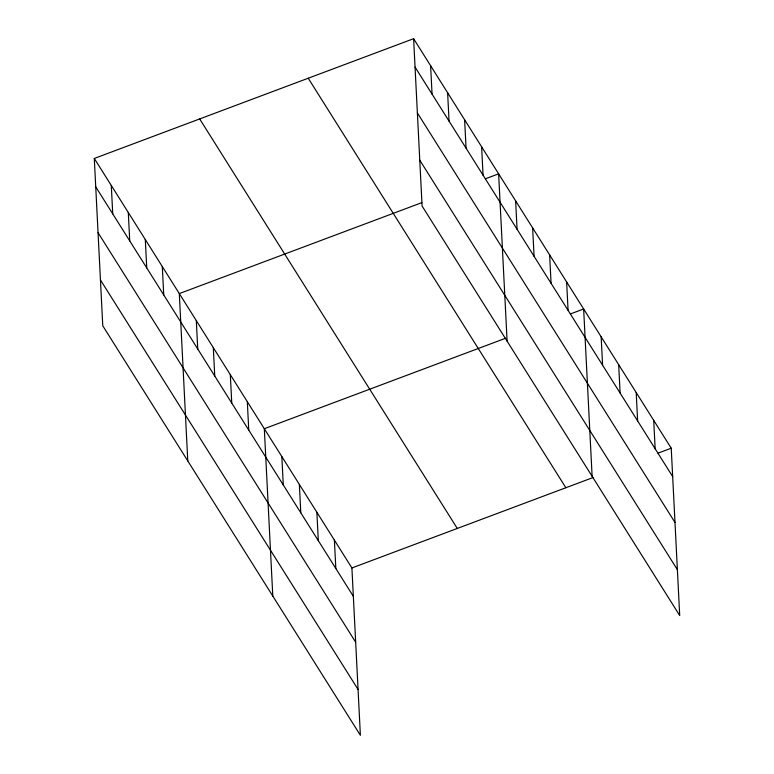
<?xml version="1.0" encoding="UTF-8"?>
<svg xmlns="http://www.w3.org/2000/svg" width="774" height="774" viewBox="0 0 774 774"><rect width="100%" height="100%" fill="white"/><g stroke="black" fill="none" stroke-linecap="round" stroke-linejoin="round"><path stroke-width="1.16" d="M94.293 158.457L351.909 567.961L360.384 735.3L102.768 325.786L94.293 158.457L413.616 38.7L671.232 448.214L679.707 615.543L422.091 206.039L413.616 38.7M421.791 202.653L179.307 293.588L187.782 460.927M485.453 178.775L498.63 173.84L507.105 341.17M505.703 338.209L264.321 428.728L272.796 596.067M570.467 313.915L583.644 308.981L592.12 476.31M351.909 567.961L593.3 477.442M658.055 453.148L671.232 448.214M415.058 67.096L672.674 476.61M417.38 112.946L674.996 522.46M419.769 160.179L677.385 569.693M308.236 78.222L565.852 487.726M199.673 118.935L457.289 528.449M95.734 186.844L353.35 596.357M98.056 232.693L355.672 642.207M100.446 279.936L358.062 689.45M653.711 420.369L655.152 448.756M636.199 392.515L637.631 420.911M618.678 364.67L620.119 393.066M601.156 336.825L602.598 365.222M566.636 281.949L568.077 310.345M549.637 254.927L551.078 283.313M532.638 227.895L534.07 256.291M515.629 200.863L517.071 229.259M481.622 146.808L483.063 175.205M464.623 119.786L466.064 148.173M447.624 92.754L449.055 121.15M430.615 65.732L432.056 94.118M334.387 540.117L335.829 568.513M316.876 512.272L318.308 540.668M299.354 484.427L300.796 512.823M281.833 456.583L283.274 484.969M247.312 401.706L248.754 430.102M230.313 374.674L231.755 403.07M213.314 347.652L214.746 376.038M196.306 320.62L197.747 349.016M162.298 266.566L163.74 294.962M145.299 239.534L146.741 267.93M128.3 212.511L129.732 240.907M111.292 185.479L112.733 213.876"/></g></svg>
